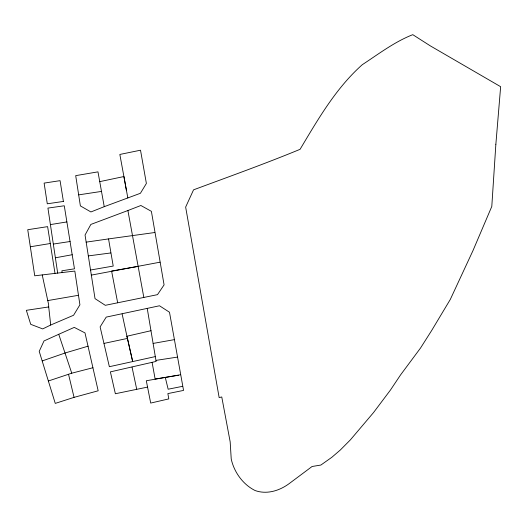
<?xml version="1.0" encoding="UTF-8"?>
<svg xmlns="http://www.w3.org/2000/svg" width="527" height="527" viewBox="0 0 527 527"><rect width="100%" height="100%" fill="white"/><g stroke="black" fill="none" stroke-linecap="round" stroke-linejoin="round"><path stroke-width="0.79" d="M58.747 334.289L44.011 340.943L39.215 351.351L55.263 403.399L74.057 397.365L98.167 390.79L84.992 332.912L74.261 327.386L58.747 334.289L71.758 373.195L92.923 367.741M50.704 325.021L42.7 328.914L30.711 324.322L26.35 310.324L48.715 306.945L48.616 304.507L42.226 274.929L34.729 275.786L27.74 229.713L47.614 226.636L55.006 273.388L74.827 271.062L79.913 304.804L73.582 315.251L50.704 325.021L48.715 306.945M104.241 206.67L90.914 211.959L80.374 205.892L75.697 175.643L97.976 171.855L104.241 206.67L140.406 193.284L146.381 183.462L140.518 150.208L119.846 154.444L127.83 197.941M127.903 210.523L140.887 205.497L151.387 211.34L164.081 284.876L157.494 294.652L105.308 305.317L95.025 298.631L85.051 235.016L90.855 224.43L127.903 210.523L143.831 297.445M42.292 360.903L65.144 352.985L88.141 346.16M48.477 380.962L71.758 373.195M147.468 387.114L115.367 393.741L110.387 371.878L156.124 361.417L147.231 308.387L159.49 305.772L169.49 312.234L183.554 390.415L167.869 393.59L168.792 398.906L150.696 403.069L146.315 380.751L180.563 374.743M155.379 356.575L109.359 366.706L100.123 326.898L106.217 317.109L147.231 308.387M151.032 330.692L126.935 336.233L122.126 313.967M91.263 275.12L160.01 262.189M127.448 338.413L126.935 336.233L132.639 361.39L127.448 338.413L104.03 343.406M99.61 181.67L123.931 176.538L126.421 190.425M182.658 386.311L168.153 389.216L165.267 377.378M55.552 257.769L72.192 254.732L64.274 205.78L47.931 208.086L57.687 273.157M177.388 357.108L155.979 360.382M174.279 339.651L153.133 343.426M138.232 266.385L111.592 271.023L117.666 302.768M47.766 300.581L78.418 295.298M90.433 270.035L113.219 266.069L108.542 238.909L86.138 242.137M101.487 191.413L78.721 194.858M30.362 246.768L50.302 243.514M178.416 375.244L155.136 379.051L152.112 362.471M50.5 224.574L66.85 221.939M154.773 232.519L108.542 238.909M53.57 244.027L70.117 241.504M110.775 252.96L88.305 255.905M42.226 274.929L55.006 273.388M68.536 374.302L74.057 397.365M132.033 367.121L136.704 389.222M62.199 272.663L61.87 270.806L74.465 268.816L72.192 254.732M495.861 144.253L491.796 206.446L472.976 250.615L450.308 299.428L431.626 330.574L420.533 348.024L400.579 374.888L390.494 389.987L373.544 412.549L350.343 439.913L340.297 450.032L331.826 457.304L320.877 465.051L312.089 466.494L289.02 483.733C279.336 490.802 266.86 494.708 255.147 490.558C243.039 484.596 234.06 472.146 231.228 459.017L230.174 441.85L221.762 396.969L219.153 397.589L185.649 207.098L193.547 189.839C229.12 176.611 265.048 163.778 300.061 149.325C318.084 119.24 335.785 88.279 362.293 64.689C378.676 53.978 394.367 41.91 412.779 34.67L430.342 45.889L500.65 86.698L495.861 144.253M63.405 201.439L47.285 203.791L44.116 183.106L60.065 180.656L63.405 201.439"/></g></svg>
